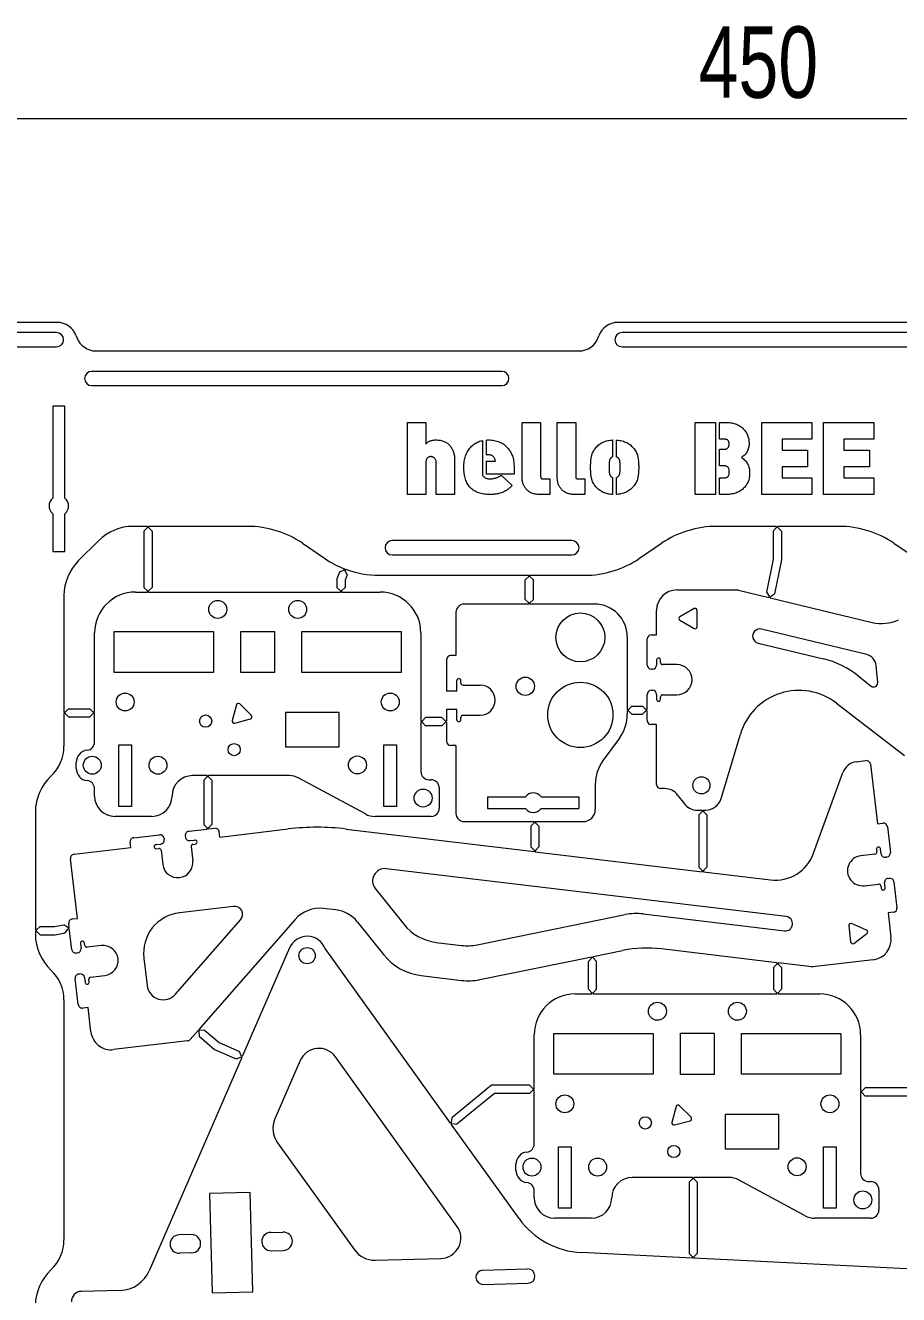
# Model space of a CAD drawing. Header units: millimetres. Extents: x 0 to 415, y 0 to 292.
# Drawn here: x 97.7 to 140.5, y 182 to 244.3 of the extents above; entities that cross this region are included whole.
import ezdxf

# ---------------------------------------------------------------- set-up
doc = ezdxf.new("R2010")
doc.units = ezdxf.units.MM
doc.styles.add('SLDTEXTSTYLE0', font='TXT', dxfattribs={"width": 0.75})
doc.dimstyles.new('SLDDIMSTYLE0', dxfattribs={"dimtxt": 3.5, "dimasz": 3.302, "dimexe": 0, "dimexo": 0.0625, "dimgap": 0.875, "dimtad": 1, "dimlfac": 5, "dimrnd": 1e-09, "dimzin": 12, "dimdsep": 46, "dimtxsty": 'SLDTEXTSTYLE0', "dimsah": 1, "dimcen": 0.09, "dimadec": 0, "dimazin": 3, "dimtfac": 1, "dimtofl": 0, "dimtmove": 0, "dimatfit": 3, "dimfxl": 1, "dimfrac": 2, "dimtolj": 1, "dimtzin": 12, "dimarcsym": 0})

# ---------------------------------------------------------------- blocks, each defined once
blk = doc.blocks.new('_D_1')
at = {"color": 7, "linetype": 'Continuous', "lineweight": 0}
for p, q in [((89.619, 225.719), (89.619, 240.713)), ((179.619, 225.719), (179.619, 240.713)), ((89.619, 239.713), (179.619, 239.713))]:
    blk.add_line(p, q, dxfattribs=at)
for points in [[(89.619, 239.713), (92.921, 239.205), (92.921, 240.221)], [(179.619, 239.713), (176.317, 240.221), (176.317, 239.205)]]:
    blk.add_solid(points, dxfattribs=at)
at = {"color": 7, "linetype": 'Continuous', "lineweight": 0, "insert": (130.74, 244.225), "char_height": 3.5, "attachment_point": 1, "style": 'SLDTEXTSTYLE0'}
blk.add_mtext('450', dxfattribs=at)

msp = doc.modelspace()

# ---------------------------------------------------------------- linework, layer by layer
at = {"color": 7, "linetype": 'Continuous', "lineweight": 15}
for p, q in [((99.2848, 229.7132), (94.6128, 229.7132)), ((142.4537, 229.7132), (126.7837, 229.7132)), ((99.2522, 229.2132), (96.5309, 229.2132)), ((100.2235, 229.0579), (100.2563, 228.9685)), ((125.8122, 228.9685), (125.845, 229.0579)), ((142.2557, 229.2132), (126.9816, 229.2132)), ((96.5309, 228.5132), (99.2522, 228.5132)), ((126.9816, 228.5132), (142.2557, 228.5132)), ((101.1951, 228.3132), (124.8735, 228.3132)), ((121.0863, 227.3132), (100.9822, 227.3132)), ((100.9822, 226.6132), (121.0863, 226.6132)), ((99.6587, 225.6032), (99.0787, 225.6032)), ((99.0787, 225.6032), (99.0787, 221.0957)), ((99.6587, 221.0957), (99.6587, 225.6032)), ((116.462, 224.811), (117.3689, 224.811)), ((116.462, 221.274), (116.462, 224.811)), ((117.3689, 224.811), (117.3689, 223.739)), ((122.0849, 224.811), (122.9918, 224.811)), ((122.0849, 222.0888), (122.0849, 224.811)), ((122.9918, 224.811), (122.9918, 222.1582)), ((123.8081, 224.811), (124.715, 224.811)), ((123.8081, 222.0888), (123.8081, 224.811)), ((124.715, 224.811), (124.715, 222.1582)), ((130.5646, 221.274), (130.5646, 224.811)), ((130.5646, 224.811), (131.5623, 224.811)), ((131.5623, 224.811), (131.5623, 221.274)), ((131.7623, 224.811), (132.0285, 224.811)), ((131.7623, 223.9947), (131.7623, 224.811)), ((133.8296, 224.811), (136.2924, 224.811)), ((133.8296, 221.274), (133.8296, 224.811)), ((136.2924, 224.811), (136.2924, 223.9947)), ((136.8678, 224.811), (139.3306, 224.811)), ((136.8678, 221.274), (136.8678, 224.811)), ((139.3306, 224.811), (139.3306, 223.9947)), ((120.135, 223.9195), (120.135, 222.2716)), ((120.335, 223.2091), (120.335, 223.946)), ((126.5175, 223.9474), (126.5175, 223.1204)), ((126.7175, 223.1136), (126.7175, 223.9457)), ((131.9824, 223.9947), (131.7623, 223.9947)), ((131.7623, 223.4959), (131.9824, 223.4959)), ((131.7623, 222.6797), (131.7623, 223.4959)), ((134.8272, 223.9947), (134.8272, 223.4506)), ((136.2924, 223.9947), (134.8272, 223.9947)), ((134.8272, 223.4506), (136.0763, 223.4506)), ((136.0763, 223.4506), (136.0763, 222.6343)), ((137.8654, 223.9947), (137.8654, 223.4506)), ((139.3306, 223.9947), (137.8654, 223.9947)), ((137.8654, 223.4506), (139.1145, 223.4506)), ((139.1145, 223.4506), (139.1145, 222.6343)), ((117.3689, 222.8497), (117.3689, 221.274)), ((117.8677, 221.274), (117.8677, 222.8497)), ((118.7746, 222.9773), (118.7746, 221.274)), ((120.335, 222.9064), (120.7706, 222.9064)), ((120.335, 222.2716), (120.335, 222.9064)), ((121.6853, 222.2716), (120.335, 222.2716)), ((121.0561, 222.2156), (121.5989, 221.7147)), ((121.6853, 222.6705), (121.6853, 222.2716)), ((132.0008, 222.6797), (131.7623, 222.6797)), ((134.8272, 222.6343), (134.8272, 222.0902)), ((136.0763, 222.6343), (134.8272, 222.6343)), ((137.8654, 222.6343), (137.8654, 222.0902)), ((139.1145, 222.6343), (137.8654, 222.6343)), ((123.0662, 222.0448), (123.4417, 222.0448)), ((123.4417, 222.0448), (123.4417, 221.274)), ((124.7894, 222.0448), (125.1649, 222.0448)), ((125.1649, 222.0448), (125.1649, 221.274)), ((126.5175, 222.1029), (126.5175, 221.2759)), ((126.7175, 221.2777), (126.7175, 222.1097)), ((131.7623, 222.0902), (132.0008, 222.0902)), ((131.7623, 221.274), (131.7623, 222.0902)), ((134.8272, 222.0902), (136.2924, 222.0902)), ((136.2924, 222.0902), (136.2924, 221.274)), ((137.8654, 222.0902), (139.3306, 222.0902)), ((139.3306, 222.0902), (139.3306, 221.274)), ((117.3689, 221.274), (116.462, 221.274)), ((118.7746, 221.274), (117.8677, 221.274)), ((123.4417, 221.274), (122.933, 221.274)), ((125.1649, 221.274), (124.6562, 221.274)), ((131.5623, 221.274), (130.5646, 221.274)), ((132.0894, 221.274), (131.7623, 221.274)), ((136.2924, 221.274), (133.8296, 221.274)), ((139.3306, 221.274), (136.8678, 221.274)), ((99.0787, 220.3307), (99.0787, 218.4732)), ((99.6587, 218.4732), (99.6587, 220.3307)), ((103.7092, 219.7132), (103.0128, 219.7132)), ((103.7092, 219.6532), (103.7092, 219.7132)), ((108.6138, 219.7132), (103.7692, 219.7132)), ((103.7692, 219.6532), (103.7692, 219.7132)), ((134.5637, 219.7132), (131.6236, 219.7132)), ((134.5637, 219.6532), (134.5637, 219.7132)), ((137.6138, 219.7132), (134.6237, 219.7132)), ((134.6237, 219.6532), (134.6237, 219.7132)), ((103.7092, 219.6532), (103.5392, 219.4832)), ((103.5392, 219.4832), (103.5392, 216.7205)), ((103.9392, 219.4832), (103.7692, 219.6532)), ((103.9392, 219.4832), (103.9392, 216.7205)), ((134.5637, 219.6532), (134.3937, 219.4832)), ((134.3937, 219.4832), (134.3937, 218.1119)), ((134.7937, 219.4832), (134.6237, 219.6532)), ((134.7937, 219.4832), (134.7937, 218.0719)), ((99.0787, 218.4732), (99.6587, 218.4732)), ((101.3157, 219.0103), (100.3216, 218.0162)), ((111.3144, 218.8815), (112.3965, 218.145)), ((124.5228, 219.0132), (115.7146, 219.0132)), ((127.8409, 218.145), (128.923, 218.8815)), ((140.3144, 218.8815), (141.3965, 218.145)), ((115.7146, 218.3132), (124.5228, 218.3132)), ((134.3937, 218.1119), (134.0648, 216.4854)), ((134.7937, 218.0719), (134.4568, 216.4061)), ((113.1244, 217.4709), (113.0014, 217.1479)), ((113.3418, 217.5684), (113.1244, 217.4709)), ((113.3674, 217.6357), (113.3418, 217.5684)), ((113.4235, 217.6145), (113.3984, 217.5484)), ((113.3984, 217.5484), (113.3998, 217.5479)), ((113.4982, 217.3285), (113.3998, 217.5479)), ((113.4982, 217.3285), (113.4014, 217.0743)), ((115.0971, 217.3132), (122.4089, 217.3132)), ((122.4089, 217.2532), (122.2389, 217.0832)), ((122.4089, 217.2532), (122.4089, 217.3132)), ((122.4689, 217.3132), (125.1403, 217.3132)), ((122.4689, 217.2532), (122.4689, 217.3132)), ((122.6389, 217.0832), (122.4689, 217.2532)), ((103.5392, 216.7205), (103.7092, 216.5505)), ((103.7692, 216.5505), (103.9392, 216.7205)), ((113.0014, 217.1479), (113.0014, 216.7205)), ((113.0014, 216.7205), (113.1714, 216.5505)), ((113.2314, 216.5505), (113.4014, 216.7205)), ((113.4014, 217.0743), (113.4014, 216.7205)), ((122.2389, 216.1295), (122.2389, 217.0832)), ((122.6389, 216.1295), (122.6389, 217.0832)), ((129.6736, 216.5926), (132.6498, 216.5926)), ((132.6967, 216.587), (134.186, 216.2274)), ((99.6187, 216.3191), (99.6187, 210.6022)), ((103.1192, 216.4905), (103.7092, 216.4905)), ((103.7092, 216.4905), (103.7092, 216.5505)), ((103.7692, 216.4905), (103.7692, 216.5505)), ((103.7692, 216.4905), (113.1714, 216.4905)), ((113.1714, 216.5505), (113.1714, 216.4905)), ((113.2314, 216.5505), (113.2314, 216.4905)), ((113.2314, 216.4905), (115.1192, 216.4905)), ((122.2389, 216.1295), (122.4089, 215.9595)), ((122.4089, 215.8995), (122.4089, 215.9595)), ((122.4689, 215.9595), (122.6389, 216.1295)), ((122.4689, 215.8995), (122.4689, 215.9595)), ((134.0648, 216.4854), (134.1976, 216.2852)), ((134.186, 216.2274), (134.1976, 216.2852)), ((134.2444, 216.2133), (134.2564, 216.2732)), ((134.2444, 216.2133), (139.2422, 215.0065)), ((134.2565, 216.2732), (134.2564, 216.2732)), ((134.2565, 216.2732), (134.4568, 216.4061)), ((118.8389, 215.4995), (118.8389, 213.3755)), ((122.4089, 215.8995), (119.2389, 215.8995)), ((125.6389, 215.8995), (122.4689, 215.8995)), ((128.6736, 214.3926), (128.6736, 215.5926)), ((130.5151, 215.6792), (129.8223, 215.2792)), ((130.6651, 214.7926), (130.6651, 215.5926)), ((129.8223, 215.106), (130.5151, 214.706)), ((101.1192, 210.6022), (101.1192, 214.4905)), ((102.0792, 214.5505), (106.9592, 214.5505)), ((102.0792, 212.5505), (102.0792, 214.5505)), ((106.9592, 214.5505), (106.9592, 212.5505)), ((108.2892, 214.5605), (109.9492, 214.5605)), ((108.2892, 212.5405), (108.2892, 214.5605)), ((109.9492, 214.5605), (109.9492, 212.5405)), ((111.2792, 214.5505), (116.1592, 214.5505)), ((111.2792, 212.5505), (111.2792, 214.5505)), ((116.1592, 214.5505), (116.1592, 212.5505)), ((117.1192, 214.4905), (117.1192, 210.165)), ((127.2389, 214.2995), (127.2389, 210.7268)), ((128.2136, 212.9126), (128.2136, 214.1926)), ((128.4136, 214.3926), (128.6736, 214.3926)), ((138.9835, 213.423), (133.8168, 214.6705)), ((133.6525, 213.9901), (136.8567, 213.2164)), ((118.3789, 213.1755), (118.3789, 211.6255)), ((118.8389, 213.3755), (118.5789, 213.3755)), ((128.6736, 213.1426), (128.6736, 212.9126)), ((128.8736, 213.0326), (128.8736, 213.1526)), ((129.6736, 212.9326), (128.9736, 212.9326)), ((139.5174, 212.0565), (139.4402, 212.8948)), ((106.9592, 212.5505), (102.0792, 212.5505)), ((109.9492, 212.5405), (108.2892, 212.5405)), ((116.1592, 212.5505), (111.2792, 212.5505)), ((128.4736, 212.7126), (128.4136, 212.7126)), ((138.5612, 212.3843), (139.1938, 211.8816)), ((118.8789, 211.6255), (118.3789, 211.6255)), ((118.8789, 211.6255), (118.8789, 212.15)), ((119.0789, 212.03), (119.0789, 212.15)), ((119.1789, 211.93), (120.0189, 211.93)), ((128.4136, 211.6726), (128.4736, 211.6726)), ((108.8095, 210.4417), (108.2439, 211.0073)), ((128.2136, 210.7268), (128.2136, 211.4726)), ((128.6736, 211.4726), (128.6736, 211.2426)), ((128.8736, 211.2326), (128.8736, 211.3526)), ((128.9736, 211.4526), (129.6736, 211.4526)), ((137.4911, 211.0472), (140.8397, 208.4694)), ((99.6787, 210.6022), (99.6187, 210.6022)), ((99.6787, 210.5422), (99.6187, 210.5422)), ((99.6187, 210.5422), (99.6187, 208.9319)), ((99.8487, 210.7722), (99.6787, 210.6022)), ((99.6787, 210.5422), (99.8487, 210.3722)), ((99.8487, 210.7722), (100.8892, 210.7722)), ((99.8487, 210.3722), (100.8892, 210.3722)), ((101.0592, 210.6022), (100.8892, 210.7722)), ((100.8892, 210.3722), (101.0592, 210.5422)), ((101.1192, 210.6022), (101.0592, 210.6022)), ((101.1192, 210.5422), (101.0592, 210.5422)), ((101.1192, 209.1355), (101.1192, 210.5422)), ((108.0765, 210.9625), (107.8695, 210.1898)), ((113.1192, 210.5845), (110.4792, 210.5845)), ((110.4792, 210.5845), (110.4792, 208.8985)), ((113.1192, 208.8985), (113.1192, 210.5845)), ((118.3789, 210.7255), (118.3789, 210.165)), ((118.8789, 210.7255), (118.3789, 210.7255)), ((118.8789, 210.23), (118.8789, 210.7255)), ((119.1789, 210.45), (120.0189, 210.45)), ((127.2989, 210.7268), (127.2389, 210.7268)), ((127.2989, 210.6668), (127.2389, 210.6668)), ((127.2389, 210.6668), (127.2389, 210.5072)), ((127.4689, 210.8968), (127.2989, 210.7268)), ((127.2989, 210.6668), (127.4689, 210.4968)), ((127.4689, 210.8968), (127.9836, 210.8968)), ((127.4689, 210.4968), (127.9836, 210.4968)), ((128.1536, 210.7268), (127.9836, 210.8968)), ((127.9836, 210.4968), (128.1536, 210.6668)), ((128.2136, 210.7268), (128.1536, 210.7268)), ((128.2136, 210.6668), (128.1536, 210.6668)), ((128.2136, 210.1926), (128.2136, 210.6668)), ((107.992, 210.0673), (108.7647, 210.2744)), ((117.1792, 210.165), (117.1192, 210.165)), ((117.1192, 210.105), (117.1192, 207.6905)), ((117.1792, 210.105), (117.1192, 210.105)), ((117.3492, 210.335), (117.1792, 210.165)), ((117.1792, 210.105), (117.3492, 209.935)), ((118.1489, 210.335), (117.3492, 210.335)), ((118.1489, 209.935), (117.3492, 209.935)), ((118.3189, 210.165), (118.1489, 210.335)), ((118.1489, 209.935), (118.3189, 210.105)), ((118.3789, 210.165), (118.3189, 210.165)), ((118.3789, 210.105), (118.3189, 210.105)), ((118.3789, 210.105), (118.3789, 209.1755)), ((119.0789, 210.23), (119.0789, 210.35)), ((128.6736, 209.9926), (128.4136, 209.9926)), ((128.6736, 207.0526), (128.6736, 209.9926)), ((126.8514, 209.3241), (126.0592, 208.2444)), ((131.84, 206.3671), (132.7871, 209.5305)), ((102.3092, 209.0005), (102.9292, 209.0005)), ((102.3092, 205.9805), (102.3092, 209.0005)), ((102.9292, 209.0005), (102.9292, 205.9805)), ((110.4792, 208.8985), (113.1192, 208.8985)), ((115.3092, 209.0005), (115.9292, 209.0005)), ((115.3092, 205.9805), (115.3092, 209.0005)), ((115.9292, 209.0005), (115.9292, 205.9805)), ((118.8389, 208.9755), (118.5789, 208.9755)), ((118.8389, 208.9755), (118.8389, 205.6355)), ((100.2192, 207.8405), (100.2192, 208.1405)), ((138.4707, 208.1687), (138.9436, 208.2246)), ((139.1657, 208.0495), (139.5109, 205.1298)), ((106.641, 207.4905), (105.9192, 207.4905)), ((106.641, 207.4305), (106.471, 207.2605)), ((106.471, 207.2605), (106.471, 205.1015)), ((106.641, 207.4305), (106.641, 207.4905)), ((110.6662, 207.4905), (106.701, 207.4905)), ((106.701, 207.4305), (106.701, 207.4905)), ((106.871, 207.2605), (106.701, 207.4305)), ((106.871, 207.2605), (106.871, 205.1015)), ((114.3966, 205.6108), (111.1417, 207.3702)), ((117.5192, 207.2905), (117.6192, 207.2905)), ((136.3764, 203.6848), (137.8125, 207.6468)), ((101.1192, 206.4905), (101.1192, 206.8455)), ((118.0192, 206.8905), (118.0192, 205.8905)), ((125.6716, 207.0612), (125.6716, 205.8355)), ((129.0736, 206.8526), (128.8736, 206.8526)), ((120.3889, 206.4555), (122.2464, 206.4555)), ((120.3889, 206.4555), (120.3889, 205.8755)), ((123.0114, 206.4555), (124.8689, 206.4555)), ((124.8689, 206.4555), (124.8689, 205.8755)), ((129.7078, 206.5402), (130.0394, 206.1089)), ((98.2187, 205.7132), (98.2187, 199.9215)), ((103.9192, 205.4905), (102.1192, 205.4905)), ((102.9292, 205.9805), (102.3092, 205.9805)), ((117.6192, 205.4905), (114.8721, 205.4905)), ((115.9292, 205.9805), (115.3092, 205.9805)), ((120.3889, 205.8755), (122.2464, 205.8755)), ((123.0114, 205.8755), (124.8689, 205.8755)), ((130.6736, 205.7966), (130.9163, 205.7966)), ((130.9163, 205.7366), (130.7464, 205.5666)), ((130.7464, 205.5666), (130.7464, 203.0073)), ((130.9163, 205.7966), (130.9163, 205.7366)), ((130.9764, 205.7966), (131.0736, 205.7966)), ((130.9764, 205.7966), (130.9764, 205.7366)), ((131.1464, 205.5666), (130.9764, 205.7366)), ((131.1464, 205.5666), (131.1464, 203.0073)), ((105.7405, 204.7615), (106.641, 204.868)), ((106.471, 205.1015), (106.641, 204.9315)), ((106.641, 204.868), (106.641, 204.9315)), ((106.701, 204.9315), (106.871, 205.1015)), ((106.701, 204.875), (106.701, 204.9315)), ((106.701, 204.875), (107.0117, 204.9118)), ((107.2643, 204.4785), (110.6171, 204.8749)), ((113.4536, 204.8728), (122.6701, 203.7687)), ((119.2389, 205.2355), (122.6701, 205.2355)), ((122.6701, 205.1715), (122.5041, 205.0055)), ((122.5041, 205.0055), (122.5041, 203.9946)), ((122.6701, 205.2355), (122.6701, 205.1715)), ((122.7301, 205.2355), (125.0716, 205.2355)), ((122.7301, 205.2355), (122.7301, 205.1755)), ((122.7301, 205.1755), (122.7341, 205.1755)), ((122.9041, 205.0055), (122.7341, 205.1755)), ((122.9041, 205.0055), (122.9041, 203.9946)), ((139.5109, 205.1298), (139.7691, 205.1603)), ((139.9912, 204.9852), (140.1415, 203.7141)), ((102.8947, 203.9617), (102.8642, 204.2199)), ((103.0393, 204.442), (104.3105, 204.5924)), ((104.1361, 204.1085), (104.3645, 204.1355)), ((104.5326, 204.4172), (104.5396, 204.3576)), ((105.5654, 204.5394), (105.5724, 204.4798)), ((105.7945, 204.3047), (106.0229, 204.3317)), ((105.9372, 204.1201), (106.0564, 204.1342)), ((107.2643, 204.4785), (107.2338, 204.7367)), ((100.1141, 203.6329), (102.8947, 203.9617)), ((104.1496, 203.9087), (104.2688, 203.9228)), ((104.3799, 203.8353), (104.4621, 203.1401)), ((105.8496, 204.0091), (105.9318, 203.3139)), ((122.5041, 203.9946), (122.6701, 203.8286)), ((122.6701, 203.8286), (122.6701, 203.7687)), ((122.7341, 203.8246), (122.7301, 203.8246)), ((122.7301, 203.8246), (122.7301, 203.7615)), ((122.7301, 203.7615), (130.9163, 202.7809)), ((122.7341, 203.8246), (122.9041, 203.9946)), ((139.3845, 203.6447), (138.6893, 203.5625)), ((139.4579, 203.8749), (139.472, 203.7557)), ((139.6847, 203.66), (139.6577, 203.8884)), ((100.2842, 200.4912), (99.939, 203.4108)), ((135.0359, 200.5752), (115.423, 202.9247)), ((130.7464, 203.0073), (130.9163, 202.8373)), ((130.9764, 202.8373), (131.1464, 203.0073)), ((139.9664, 203.492), (139.9068, 203.4849)), ((130.9163, 202.8373), (130.9163, 202.7809)), ((130.9764, 202.8373), (130.9764, 202.7737)), ((130.9764, 202.7737), (134.2582, 202.3806)), ((140.029, 202.4521), (140.0885, 202.4591)), ((140.3106, 202.284), (140.461, 201.0129)), ((114.8821, 201.9554), (116.277, 200.2023)), ((138.8631, 202.0927), (139.5583, 202.1749)), ((139.6693, 202.0873), (139.6834, 201.9682)), ((139.8808, 202.0016), (139.8538, 202.23)), ((107.9329, 201.081), (105.2863, 200.7681)), ((100.026, 200.4606), (100.2842, 200.4912)), ((105.0903, 196.7725), (108.281, 200.4205)), ((110.956, 200.441), (106.2311, 195.0389)), ((112.956, 200.9038), (112.3507, 200.9763)), ((119.8725, 199.1964), (127.1317, 200.6739)), ((128.0232, 200.7103), (134.9526, 199.8802)), ((140.2858, 200.7908), (140.0276, 200.7602)), ((140.0276, 200.7602), (140.1686, 199.5685)), ((98.2787, 199.9215), (98.2187, 199.9215)), ((98.2187, 199.8615), (98.2187, 199.7132)), ((98.2787, 199.8615), (98.2187, 199.8615)), ((98.4487, 200.0915), (98.2787, 199.9215)), ((98.2787, 199.8615), (98.4487, 199.6915)), ((98.4487, 200.0915), (99.1546, 200.0915)), ((99.1546, 200.0915), (99.6161, 200.1732)), ((99.1897, 199.6915), (99.6858, 199.7793)), ((99.8101, 200.0375), (99.6161, 200.1732)), ((99.6858, 199.7793), (99.8235, 199.9763)), ((99.8733, 200.0488), (99.8101, 200.0375)), ((99.8804, 199.9891), (99.8231, 199.9789)), ((99.8231, 199.9789), (99.8235, 199.9763)), ((99.8733, 200.0488), (99.8509, 200.2385)), ((100.0012, 198.9674), (99.8804, 199.9891)), ((114.0178, 200.3113), (115.2791, 198.726)), ((138.0968, 200.1291), (138.1908, 199.3347)), ((138.9706, 199.9169), (138.2356, 200.2328)), ((98.4487, 199.6915), (99.1897, 199.6915)), ((100.431, 199.2498), (100.458, 199.0214)), ((100.6426, 199.1641), (100.6285, 199.2832)), ((101.4488, 199.1587), (100.7536, 199.0765)), ((117.8696, 199.3136), (119.1084, 199.1652)), ((138.3499, 199.2663), (138.991, 199.7449)), ((100.2829, 198.7993), (100.2233, 198.7923)), ((103.535, 198.547), (103.6937, 197.2052)), ((110.6699, 199.0408), (108.3619, 193.7205)), ((118.5741, 190.4484), (112.4268, 199.007)), ((120.006, 197.4887), (125.504, 198.6078)), ((125.504, 198.5539), (125.334, 198.3839)), ((125.504, 198.5539), (125.504, 198.6078)), ((125.564, 198.62), (127.0074, 198.9138)), ((125.564, 198.5539), (125.564, 198.62)), ((125.734, 198.3839), (125.564, 198.5539)), ((134.5761, 198.3139), (128.9177, 198.9917)), ((125.334, 197.0168), (125.334, 198.3839)), ((125.734, 197.0168), (125.734, 198.3839)), ((134.5761, 198.2499), (134.4064, 198.0802)), ((134.4064, 198.0802), (134.4064, 197.0168)), ((134.5761, 198.3139), (134.5761, 198.2499)), ((136.29, 198.1086), (134.6361, 198.3067)), ((134.6361, 198.3067), (134.6361, 198.2502)), ((134.6361, 198.2502), (134.6364, 198.2502)), ((134.8064, 198.0802), (134.6364, 198.2502)), ((134.8064, 198.0802), (134.8064, 197.0168)), ((139.2929, 198.458), (136.3373, 198.1085)), ((100.3206, 196.2662), (100.1703, 197.5374)), ((100.3455, 197.7595), (100.405, 197.7665)), ((100.6271, 197.5914), (100.6542, 197.363)), ((100.8539, 197.3765), (100.8399, 197.4957)), ((100.9274, 197.6067), (101.6226, 197.6889)), ((117.1372, 197.6892), (119.1145, 197.4524)), ((124.6768, 196.7868), (125.504, 196.7868)), ((125.334, 197.0168), (125.504, 196.8468)), ((125.504, 196.7868), (125.504, 196.8468)), ((125.564, 196.8468), (125.734, 197.0168)), ((125.564, 196.7868), (125.564, 196.8468)), ((125.564, 196.7868), (134.5761, 196.7868)), ((134.4064, 197.0168), (134.5761, 196.8472)), ((134.5761, 196.8472), (134.5761, 196.7868)), ((134.6364, 196.8468), (134.6361, 196.8468)), ((134.6361, 196.8468), (134.6361, 196.7868)), ((134.6361, 196.7868), (136.6768, 196.7868)), ((134.6364, 196.8468), (134.8064, 197.0168)), ((99.6187, 196.4945), (99.6187, 184.723)), ((100.8009, 196.1216), (100.5427, 196.0911)), ((100.9419, 194.9299), (100.8009, 196.1216)), ((106.1916, 194.9937), (105.8033, 194.5497)), ((106.1916, 194.9937), (106.2369, 194.9541)), ((106.2311, 195.0389), (106.2763, 194.9994)), ((106.2369, 194.9541), (106.2534, 194.7144)), ((106.5162, 195.016), (106.2763, 194.9995)), ((106.2763, 194.9994), (106.2763, 194.9995)), ((106.5162, 195.016), (107.2221, 194.4009)), ((123.6368, 194.8468), (128.5168, 194.8468)), ((123.6368, 192.8468), (123.6368, 194.8468)), ((128.5168, 194.8468), (128.5168, 192.8468)), ((129.8468, 194.8568), (131.5068, 194.8568)), ((129.8468, 192.8368), (129.8468, 194.8568)), ((131.5068, 194.8568), (131.5068, 192.8368)), ((132.8368, 194.8468), (137.7168, 194.8468)), ((132.8368, 192.8468), (132.8368, 194.8468)), ((137.7168, 194.8468), (137.7168, 192.8468)), ((105.6763, 194.4828), (102.0524, 194.0543)), ((106.2534, 194.7144), (107.006, 194.0587)), ((107.2221, 194.4009), (108.2186, 193.9681)), ((122.6768, 192.1393), (122.6768, 194.7868)), ((138.6768, 194.7868), (138.6768, 192.0104)), ((108.338, 193.6655), (103.8043, 183.2149)), ((107.006, 194.0587), (108.0593, 193.6012)), ((108.0593, 193.6012), (108.2829, 193.6894)), ((108.3068, 193.7444), (108.2186, 193.9681)), ((108.2829, 193.6894), (108.338, 193.6655)), ((108.3068, 193.7444), (108.3068, 193.7444)), ((108.3068, 193.7444), (108.3619, 193.7205)), ((118.8896, 185.4041), (112.9307, 193.7004)), ((111.2011, 193.515), (109.9662, 190.6684)), ((120.5863, 192.3093), (118.631, 190.7127)), ((122.4468, 192.3093), (120.5863, 192.3093)), ((122.6168, 192.1393), (122.4468, 192.3093)), ((128.5168, 192.8468), (123.6368, 192.8468)), ((131.5068, 192.8368), (129.8468, 192.8368)), ((137.7168, 192.8468), (132.8368, 192.8468)), ((120.7288, 191.9093), (118.8839, 190.4029)), ((122.4468, 191.9093), (120.7288, 191.9093)), ((122.4468, 191.9093), (122.6168, 192.0793)), ((122.6768, 192.1393), (122.6168, 192.1393)), ((122.6768, 192.0793), (122.6168, 192.0793)), ((122.6768, 189.4318), (122.6768, 192.0793)), ((138.7368, 192.0104), (138.6768, 192.0104)), ((138.6768, 191.9504), (138.6768, 187.9868)), ((138.737, 191.9504), (138.6768, 191.9504)), ((138.9068, 192.1807), (138.7368, 192.0107)), ((138.7368, 192.0104), (138.7368, 192.0107)), ((138.737, 191.9504), (138.9068, 191.7807)), ((141.0749, 192.1807), (138.9068, 192.1807)), ((141.0749, 191.7807), (138.9068, 191.7807)), ((129.6342, 191.2589), (129.4271, 190.4861)), ((130.3671, 190.738), (129.8015, 191.3037)), ((118.607, 190.4753), (118.5741, 190.4484)), ((118.631, 190.7127), (118.607, 190.4753)), ((129.5496, 190.3636), (130.3223, 190.5707)), ((134.6768, 190.8808), (132.0368, 190.8808)), ((132.0368, 190.8808), (132.0368, 189.1948)), ((134.6768, 189.1948), (134.6768, 190.8808)), ((118.6439, 190.428), (118.6092, 190.3995)), ((121.9364, 185.7672), (118.6092, 190.3995)), ((118.6447, 190.4271), (118.6439, 190.428)), ((118.6447, 190.4271), (118.8839, 190.4029)), ((110.0924, 189.4908), (113.8686, 184.2333)), ((123.8668, 189.2968), (124.4868, 189.2968)), ((123.8668, 186.2768), (123.8668, 189.2968)), ((124.4868, 189.2968), (124.4868, 186.2768)), ((132.0368, 189.1948), (134.6768, 189.1948)), ((136.8668, 189.2968), (137.4868, 189.2968)), ((136.8668, 186.2768), (136.8668, 189.2968)), ((137.4868, 189.2968), (137.4868, 186.2768)), ((121.7768, 188.1368), (121.7768, 188.4368)), ((130.4376, 187.7868), (127.4768, 187.7868)), ((130.4376, 187.7268), (130.2676, 187.5568)), ((130.2676, 187.5568), (130.2676, 184.0629)), ((130.4376, 187.7868), (130.4376, 187.7268)), ((132.2238, 187.7868), (130.4976, 187.7868)), ((130.4976, 187.7868), (130.4976, 187.7268)), ((130.6676, 187.5568), (130.4976, 187.7268)), ((130.6676, 187.5568), (130.6676, 184.0629)), ((135.9542, 185.9071), (132.6993, 187.6665)), ((139.0768, 187.5868), (139.1768, 187.5868)), ((108.7539, 187.0572), (106.7546, 187.0031)), ((106.7546, 187.0031), (106.8865, 182.1249)), ((108.8857, 182.1789), (108.7539, 187.0572)), ((122.6768, 186.7868), (122.6768, 187.1418)), ((139.5768, 187.1868), (139.5768, 186.1868)), ((124.4868, 186.2768), (123.8668, 186.2768)), ((137.4868, 186.2768), (136.8668, 186.2768)), ((125.4768, 185.7868), (123.6768, 185.7868)), ((139.1768, 185.7868), (136.4298, 185.7868)), ((105.8587, 184.9882), (105.259, 184.972)), ((109.7573, 185.0936), (110.3571, 185.1098)), ((105.8831, 184.0885), (105.2833, 184.0723)), ((109.7816, 184.1939), (110.3814, 184.2101)), ((114.8757, 183.7338), (118.1044, 183.8211)), ((130.4376, 183.8344), (124.9864, 184.1056)), ((130.2676, 184.0629), (130.4376, 183.8929)), ((130.4376, 183.8929), (130.4376, 183.8344)), ((130.4976, 183.8929), (130.6676, 184.0629)), ((130.4976, 183.8929), (130.4976, 183.8314)), ((152.6925, 182.7269), (130.4976, 183.8314)), ((120.1546, 183.2398), (122.3538, 183.2992)), ((120.1735, 182.54), (122.3727, 182.5994)), ((102.3797, 182.2522), (100.4721, 182.2007)), ((106.8865, 182.1249), (108.8857, 182.1789))]:
    msp.add_line(p, q, dxfattribs=at)
for centre, radius in [((107.1592, 215.6405), 0.44), ((111.0792, 215.6405), 0.44), ((124.9389, 214.2693), 1.2), ((122.2389, 211.8695), 0.45), ((124.9389, 210.4693), 1.6), ((102.6192, 211.1005), 0.44), ((115.6192, 211.1005), 0.44), ((106.5661, 210.1639), 0.3), ((107.9661, 208.7639), 0.3), ((101.0092, 208.0005), 0.44), ((104.2292, 208.0005), 0.44), ((114.0092, 208.0142), 0.44), ((130.8736, 207.0141), 0.42), ((117.2292, 206.3905), 0.44), ((111.5414, 198.6627), 0.4), ((128.7168, 195.9368), 0.44), ((132.6368, 195.9368), 0.44), ((124.1768, 191.3968), 0.44), ((137.1768, 191.3968), 0.44), ((128.1237, 190.4602), 0.3), ((129.5237, 189.0602), 0.3), ((122.5668, 188.2968), 0.44), ((125.7868, 188.2968), 0.44), ((135.5668, 188.3105), 0.44), ((138.7868, 186.6868), 0.44)]:
    msp.add_circle(centre, radius, dxfattribs=at)
for centre, radius, start, end in [((99.2848, 228.7132), 1, 20.164364, 90), ((126.7837, 228.7132), 1, 90, 159.835636), ((99.2522, 228.8632), 0.35, 270, 90), ((126.9816, 228.8632), 0.35, 90, 270), ((101.1951, 229.3132), 1, 200.164364, 270), ((124.8735, 229.3132), 1, 270, 339.835636), ((100.9822, 226.9632), 0.35, 90, 270), ((121.0863, 226.9632), 0.35, 270, 90), ((99.3687, 220.7132), 0.48, 127.1689, 232.8311), ((99.3687, 220.7132), 0.48, 307.1689, 52.8311), ((103.0128, 217.3132), 2.4, 90, 135), ((108.6138, 214.9132), 4.8, 55.76244, 90), ((131.6236, 214.9132), 4.8, 90, 124.23756), ((137.6138, 214.9132), 4.8, 55.76244, 90), ((115.7146, 218.6632), 0.35, 90, 270), ((124.5228, 218.6632), 0.35, 270, 90), ((102.0187, 216.3191), 2.4, 135, 180), ((115.0971, 222.1132), 4.8, 235.76244, 248.8777), ((125.1403, 222.1132), 4.8, 270, 304.23756), ((115.0971, 222.1132), 4.8, 249.593902, 270), ((129.6736, 215.5926), 1, 90, 180), ((132.6498, 216.3926), 0.2, 76.424978, 90), ((103.1192, 214.4905), 2, 90, 180), ((115.1192, 214.4905), 2, 0, 90), ((119.2389, 215.4995), 0.4, 90, 180), ((125.6389, 214.2995), 1.6, 0, 90), ((130.5651, 215.5926), 0.1, 0, 120), ((129.8723, 215.1926), 0.1, 120, 240), ((130.5651, 214.7926), 0.1, 240, 0), ((139.7116, 216.9506), 2, 256.424978, 294.569996), ((128.4136, 214.1926), 0.2, 90, 180), ((133.7347, 214.3303), 0.35, 76.424978, 256.424978), ((118.5789, 213.1755), 0.2, 90, 180), ((128.4136, 212.9126), 0.2, 180, 270), ((128.4736, 212.9126), 0.2, 270, 0), ((128.8236, 213.1426), 0.15, 159.483481, 180), ((128.7736, 213.1526), 0.1, 0, 154.804), ((128.9736, 213.0326), 0.1, 180, 270), ((129.6736, 212.1926), 0.74, 270, 90), ((135.824, 208.9393), 4.4, 51.530648, 76.424978), ((138.8427, 212.8397), 0.6, 5.26302, 76.424978), ((118.9789, 212.15), 0.1, 0, 180), ((119.1789, 212.03), 0.1, 179.986625, 270.000002), ((120.0189, 211.19), 0.74, 270, 90), ((128.4136, 211.4726), 0.2, 90, 180), ((128.4736, 211.4726), 0.2, 0, 90), ((135.6611, 208.67), 3, 52.409664, 163.331737), ((139.3182, 212.0382), 0.2, 231.530648, 5.26302), ((108.1731, 210.9366), 0.1, 45, 165), ((128.8236, 211.2426), 0.15, 180, 200.516519), ((128.7736, 211.2326), 0.1, 205.196, 0), ((128.9736, 211.3526), 0.1, 90, 180), ((108.7388, 210.3709), 0.1, 285, 45), ((119.1789, 210.35), 0.1, 90.000048, 179.986575), ((125.2389, 210.5072), 2, 323.730537, 0), ((107.9661, 210.1639), 0.1, 165, 285), ((118.9789, 210.23), 0.1, 180, 0), ((128.4136, 210.1926), 0.2, 180, 270), ((100.7192, 209.1355), 0.4, 275.73917, 0), ((118.5789, 209.1755), 0.2, 180, 270), ((97.6187, 208.9319), 2, 312.985886, 0), ((100.8192, 208.1405), 0.6, 95.73917, 180), ((127.6716, 207.0612), 2, 143.730537, 180), ((138.5646, 207.3742), 0.8, 96.744007, 160.075744), ((138.9671, 208.026), 0.2, 6.744007, 96.744007), ((100.6187, 205.7132), 2.4, 132.985886, 180), ((100.8192, 207.8405), 0.6, 180, 264.26083), ((100.7192, 206.8455), 0.4, 0, 84.26083), ((105.9192, 206.4905), 1, 90, 180), ((110.6662, 206.4905), 1, 61.606981, 90), ((117.5192, 207.6905), 0.4, 180, 270), ((117.6192, 206.8905), 0.4, 0, 90), ((122.6289, 206.1655), 0.48, 37.1689, 142.8311), ((128.8736, 207.0526), 0.2, 180, 270), ((129.0736, 206.0526), 0.8, 37.556066, 90), ((102.1192, 206.4905), 1, 180, 270), ((103.9192, 206.4905), 1, 270, 0), ((130.6736, 206.5966), 0.8, 217.556066, 270), ((131.0736, 206.5966), 0.8, 270, 343.331737), ((114.8721, 206.4905), 1, 241.606981, 270), ((117.6192, 205.8905), 0.4, 270, 0), ((119.2389, 205.6355), 0.4, 180, 270), ((122.6289, 206.1655), 0.48, 217.1689, 322.8311), ((125.0716, 205.8355), 0.6, 270, 0), ((105.764, 204.5629), 0.2, 96.744007, 186.744007), ((107.0351, 204.7132), 0.2, 6.744007, 96.744007), ((112.0263, 192.958), 12, 83.168986, 96.744007), ((139.7926, 204.9617), 0.2, 6.744007, 96.744007), ((103.0628, 204.2434), 0.2, 96.744007, 186.744007), ((104.334, 204.3937), 0.2, 6.744007, 96.744007), ((104.341, 204.3342), 0.2, 276.744007, 6.744007), ((105.771, 204.5033), 0.2, 186.744007, 276.744007), ((106.0406, 204.1827), 0.15, 76.227489, 96.744007), ((106.0446, 204.2335), 0.1, 276.744007, 71.548008), ((100.1376, 203.4343), 0.2, 96.744007, 186.744007), ((104.1379, 204.0081), 0.1, 121.940007, 276.744007), ((104.1537, 203.9596), 0.15, 96.744007, 117.260526), ((104.2806, 203.8235), 0.1, 6.744007, 96.744007), ((105.9489, 204.0208), 0.1, 96.744007, 186.744007), ((134.4961, 204.3664), 2, 263.168986, 340.075744), ((138.7762, 202.8276), 0.74, 96.744007, 276.744007), ((139.3727, 203.744), 0.1, 276.744007, 6.744007), ((139.5572, 203.8866), 0.1, 31.940007, 186.744007), ((139.5088, 203.8708), 0.15, 6.744007, 27.260526), ((139.8833, 203.6835), 0.2, 186.744007, 276.744007), ((139.9429, 203.6906), 0.2, 276.744007, 6.744007), ((105.1969, 203.227), 0.74, 186.744007, 6.744007), ((115.3516, 202.329), 0.6, 83.168986, 218.507776), ((140.0524, 202.2535), 0.2, 96.744007, 186.744007), ((140.112, 202.2605), 0.2, 6.744007, 96.744007), ((139.57, 202.0756), 0.1, 6.744007, 96.744007), ((139.7827, 201.9799), 0.1, 186.744007, 341.548008), ((139.7319, 201.984), 0.15, 346.227489, 6.744007), ((107.9799, 200.6838), 0.4, 318.825892, 96.744007), ((100.0495, 200.262), 0.2, 96.744007, 186.744007), ((105.5212, 198.7819), 2, 96.744007, 186.744007), ((112.1604, 199.3877), 1.6, 83.168986, 138.825892), ((112.7657, 199.3151), 1.6, 38.507776, 83.168986), ((127.6902, 197.9302), 2.8, 83.168986, 101.50452), ((134.9943, 200.2277), 0.35, 263.168986, 83.168986), ((140.2623, 200.9894), 0.2, 276.744007, 6.744007), ((118.155, 201.6966), 2.4, 218.507776, 263.168986), ((138.1961, 200.1409), 0.1, 66.744007, 186.744007), ((138.9311, 199.825), 0.1, 306.744007, 66.744007), ((100.6187, 199.7132), 2.4, 180, 227.014114), ((100.58, 199.2674), 0.15, 166.227489, 186.744007), ((100.5292, 199.2715), 0.1, 6.744007, 161.548008), ((100.7419, 199.1758), 0.1, 186.744007, 276.744007), ((101.5357, 198.4238), 0.74, 276.744007, 96.744007), ((111.5414, 198.6627), 0.95, 21.250703, 156.548004), ((119.3939, 201.5482), 2.4, 263.168986, 281.50452), ((138.2901, 199.3464), 0.1, 186.744007, 306.744007), ((139.1755, 199.4511), 1, 276.744007, 6.744007), ((100.1998, 198.9909), 0.2, 186.744007, 276.744007), ((100.2594, 198.9979), 0.2, 276.744007, 6.744007), ((117.4702, 200.4693), 2.8, 218.507776, 263.168986), ((128.204, 193.0343), 6, 83.168986, 101.50452), ((97.6187, 196.4945), 2, 0, 47.014114), ((136.3138, 198.3071), 0.2, 263.168986, 276.744007), ((100.3689, 197.5608), 0.2, 96.744007, 186.744007), ((100.4285, 197.5679), 0.2, 6.744007, 96.744007), ((100.8031, 197.3806), 0.15, 186.744007, 207.260526), ((100.7546, 197.3648), 0.1, 211.940007, 6.744007), ((100.9392, 197.5074), 0.1, 96.744007, 186.744007), ((119.4476, 200.2325), 2.8, 263.168986, 281.50452), ((104.4882, 197.2992), 0.8, 186.744007, 318.825892), ((124.6768, 194.7868), 2, 90, 180), ((136.6768, 194.7868), 2, 0, 90), ((100.5193, 196.2897), 0.2, 186.744007, 276.744007), ((101.9349, 195.0474), 1, 186.744007, 276.744007), ((105.6528, 194.6814), 0.2, 276.744007, 318.825892), ((112.1185, 193.117), 1, 35.688004, 156.548004), ((129.7308, 191.233), 0.1, 45, 165), ((111.0671, 190.1908), 1.2, 156.548004, 215.688004), ((129.5237, 190.4602), 0.1, 165, 285), ((130.2964, 190.6673), 0.1, 285, 45), ((122.2768, 189.4318), 0.4, 275.73917, 0), ((122.3768, 188.4368), 0.6, 95.73917, 180), ((122.3768, 188.1368), 0.6, 180, 264.26083), ((139.0768, 187.9868), 0.4, 180, 270), ((122.2768, 187.1418), 0.4, 0, 84.26083), ((127.4768, 186.7868), 1, 90, 180), ((132.2238, 186.7868), 1, 61.606981, 90), ((139.1768, 187.1868), 0.4, 0, 90), ((123.6768, 186.7868), 1, 180, 270), ((125.4768, 186.7868), 1, 270, 0), ((139.1768, 186.1868), 0.4, 270, 0), ((125.1852, 188.1007), 4, 215.688004, 267.151042), ((136.4298, 186.7868), 1, 241.606981, 270), ((105.2711, 184.5222), 0.45, 91.548004, 271.548004), ((105.8709, 184.5384), 0.45, 271.548004, 91.548004), ((109.7695, 184.6437), 0.45, 91.548004, 271.548004), ((110.3693, 184.6599), 0.45, 271.548004, 91.548004), ((118.0774, 184.8207), 1, 271.548004, 35.688004), ((97.6187, 184.723), 2, 312.985886, 0), ((114.8433, 184.9334), 1.2, 215.688004, 271.548004), ((100.6187, 181.5043), 2.4, 132.985886, 180), ((102.3365, 183.8516), 1.6, 271.548004, 336.548004), ((120.1641, 182.8899), 0.35, 91.548004, 271.548004), ((122.3632, 182.9493), 0.35, 271.548004, 91.548004), ((100.4856, 181.7008), 0.5, 91.548004, 181.548004)]:
    msp.add_arc(centre, radius, start, end, dxfattribs=at)
for points, knots in [([(132.0285, 224.811), (132.0748, 224.8103), (132.1649, 224.8091), (132.2958, 224.7942), (132.4187, 224.7721), (132.5332, 224.7405), (132.6388, 224.6989), (132.7369, 224.6495), (132.8263, 224.5899), (132.9065, 224.5213), (132.9782, 224.4465), (133.04, 224.3651), (133.093, 224.2788), (133.1363, 224.1872), (133.1699, 224.09), (133.1928, 223.9876), (133.2075, 223.8799), (133.2094, 223.8063), (133.2103, 223.7687)], [0, 0, 0, 0, 0.0779925, 0.1516067, 0.2215819, 0.2880714, 0.3512949, 0.4124853, 0.4727155, 0.5316889, 0.5899227, 0.6469598, 0.7033723, 0.7601272, 0.8173581, 0.8761166, 0.936699, 1, 1, 1, 1]), ([(117.3689, 223.739), (117.3806, 223.7559), (117.4039, 223.7898), (117.4491, 223.8323), (117.4998, 223.8688), (117.5571, 223.899), (117.6215, 223.9212), (117.6921, 223.9374), (117.7689, 223.9474), (117.8223, 223.9487), (117.85, 223.9494)], [0, 0, 0, 0, 0.1126016, 0.2240123, 0.336895, 0.4535693, 0.5769128, 0.7081551, 0.8487812, 1, 1, 1, 1]), ([(117.85, 223.9494), (117.8874, 223.9486), (117.9602, 223.9472), (118.0659, 223.9338), (118.1644, 223.9108), (118.2566, 223.8804), (118.3405, 223.8382), (118.4188, 223.7898), (118.4888, 223.7302), (118.5295, 223.6846), (118.55, 223.6617)], [0, 0, 0, 0, 0.1430417, 0.2789298, 0.4070876, 0.5303925, 0.6493427, 0.7660493, 0.8822323, 1, 1, 1, 1]), ([(118.55, 223.6617), (118.568, 223.6387), (118.6039, 223.5924), (118.6497, 223.5173), (118.6882, 223.4377), (118.7204, 223.3542), (118.744, 223.2657), (118.7619, 223.1734), (118.7727, 223.0767), (118.774, 223.0108), (118.7746, 222.9773)], [0, 0, 0, 0, 0.11912791, 0.23897108, 0.35794293, 0.47966273, 0.60358723, 0.73117925, 0.8630532, 1, 1, 1, 1]), ([(119.2281, 222.6117), (119.2289, 222.6625), (119.2303, 222.7616), (119.2474, 222.9058), (119.273, 223.0423), (119.3106, 223.1703), (119.3584, 223.2907), (119.4165, 223.4029), (119.4851, 223.5075), (119.5396, 223.5697), (119.5668, 223.6008)], [0, 0, 0, 0, 0.1423304, 0.277505, 0.4062297, 0.5310172, 0.6506883, 0.7684697, 0.8844476, 1, 1, 1, 1]), ([(119.5668, 223.6008), (119.5945, 223.6286), (119.6496, 223.6837), (119.742, 223.7547), (119.8407, 223.8154), (119.9464, 223.8643), (120.0452, 223.8985), (120.1091, 223.914), (120.135, 223.9195)], [0, 0, 0, 0, 0.12260665, 0.24300988, 0.36319825, 0.48365571, 0.60612914, 0.6889169, 0.6889169, 0.6889169, 0.6889169]), ([(120.4319, 223.9494), (120.4801, 223.9484), (120.5743, 223.9465), (120.7118, 223.9285), (120.841, 223.8987), (120.9627, 223.8581), (121.0751, 223.8031), (121.181, 223.739), (121.2781, 223.6614), (121.335, 223.6012), (121.3636, 223.571)], [0, 0, 0, 0, 0.1393941, 0.2722714, 0.3998032, 0.5224453, 0.6421558, 0.7607807, 0.8797823, 1, 1, 1, 1]), ([(121.3636, 223.571), (121.3892, 223.5403), (121.4403, 223.4791), (121.5063, 223.3795), (121.5615, 223.2741), (121.6073, 223.164), (121.6419, 223.048), (121.6675, 222.927), (121.6825, 222.8003), (121.6844, 222.7142), (121.6853, 222.6705)], [0, 0, 0, 0, 0.1226119, 0.2443414, 0.3655073, 0.4869607, 0.6095405, 0.7361037, 0.865916, 1, 1, 1, 1]), ([(125.4405, 222.6117), (125.4405, 222.6429), (125.4404, 222.7034), (125.4449, 222.7914), (125.4481, 222.8744), (125.4559, 222.9523), (125.4635, 223.0255), (125.4756, 223.0931), (125.4869, 223.156), (125.507, 223.2325), (125.5387, 223.323), (125.5906, 223.4257), (125.6556, 223.5225), (125.7085, 223.5806), (125.7353, 223.61)], [0, 0, 0, 0, 0.0873239, 0.1694197, 0.2469198, 0.3199877, 0.3885857, 0.4529681, 0.5122586, 0.5676137, 0.6743225, 0.7802347, 0.8888539, 1, 1, 1, 1]), ([(125.7353, 223.61), (125.7626, 223.6371), (125.8169, 223.691), (125.9081, 223.7603), (126.006, 223.8191), (126.111, 223.8664), (126.2226, 223.9045), (126.3416, 223.9299), (126.4407, 223.9435), (126.5, 223.9467), (126.5175, 223.9474)], [0, 0, 0, 0, 0.12091459, 0.24072777, 0.3593944, 0.47946087, 0.60261603, 0.72974381, 0.86166298, 0.916744, 0.916744, 0.916744, 0.916744]), ([(126.7175, 223.9457), (126.7238, 223.9453), (126.774, 223.942), (126.866, 223.9299), (126.9904, 223.9047), (127.1065, 223.8666), (127.215, 223.8192), (127.3157, 223.7609), (127.4079, 223.691), (127.4628, 223.6371), (127.4903, 223.61)], [0.12264115, 0.12264115, 0.12264115, 0.12264115, 0.14197347, 0.2762405, 0.40506582, 0.52851212, 0.64814938, 0.76562523, 0.88230358, 1, 1, 1, 1]), ([(127.4903, 223.61), (127.5195, 223.5783), (127.5762, 223.5166), (127.6458, 223.4151), (127.7007, 223.3109), (127.7332, 223.2199), (127.7517, 223.1438), (127.7646, 223.0822), (127.7751, 223.0157), (127.7834, 222.9443), (127.7906, 222.8683), (127.7954, 222.787), (127.7983, 222.701), (127.7984, 222.6419), (127.7985, 222.6117)], [0, 0, 0, 0, 0.1198515, 0.2333924, 0.3417097, 0.4472425, 0.501509, 0.5599743, 0.6226163, 0.6888962, 0.7602726, 0.8354348, 0.9157635, 1, 1, 1, 1]), ([(132.2325, 223.7453), (132.2317, 223.765), (132.2301, 223.8018), (132.2191, 223.8537), (132.1992, 223.8975), (132.1713, 223.9339), (132.1351, 223.9622), (132.0905, 223.9808), (132.0391, 223.9936), (132.0021, 223.9943), (131.9824, 223.9947)], [0, 0, 0, 0, 0.1456359, 0.2730079, 0.3904722, 0.4989915, 0.6099666, 0.7267117, 0.8544798, 1, 1, 1, 1]), ([(131.9824, 223.4959), (132.0021, 223.4968), (132.0389, 223.4983), (132.0909, 223.5093), (132.1346, 223.5295), (132.1718, 223.5566), (132.1988, 223.5937), (132.2194, 223.6372), (132.23, 223.6891), (132.2316, 223.7259), (132.2325, 223.7453)], [0, 0, 0, 0, 0.1457623, 0.2732446, 0.3908109, 0.5008136, 0.6108164, 0.726793, 0.8559847, 1, 1, 1, 1]), ([(133.2103, 223.7687), (133.2093, 223.7332), (133.2075, 223.6638), (133.189, 223.563), (133.1601, 223.4678), (133.1188, 223.3785), (133.0648, 223.2957), (132.9999, 223.2188), (132.9234, 223.1477), (132.8653, 223.1072), (132.8355, 223.0864)], [0, 0, 0, 0, 0.1306961, 0.2552895, 0.3763826, 0.4962788, 0.6164651, 0.7393424, 0.8661759, 1, 1, 1, 1]), ([(117.4518, 223.08), (117.4389, 223.0684), (117.4116, 223.0439), (117.3864, 222.9898), (117.3709, 222.9241), (117.3696, 222.8758), (117.3689, 222.8497)], [0, 0, 0, 0, 0.2036613, 0.4300142, 0.6917975, 1, 1, 1, 1]), ([(117.5956, 223.1332), (117.584, 223.1324), (117.5601, 223.1309), (117.5241, 223.12), (117.487, 223.1041), (117.4638, 223.0882), (117.4518, 223.08)], [0, 0, 0, 0, 0.2242668, 0.4606843, 0.7195786, 1, 1, 1, 1]), ([(117.765, 223.08), (117.7525, 223.0883), (117.7277, 223.1048), (117.6856, 223.1207), (117.6415, 223.1311), (117.6111, 223.1324), (117.5956, 223.1332)], [0, 0, 0, 0, 0.2487308, 0.493959, 0.7437743, 1, 1, 1, 1]), ([(117.8677, 222.8497), (117.8666, 222.874), (117.8645, 222.9202), (117.8453, 222.9849), (117.8121, 223.0397), (117.7807, 223.0666), (117.765, 223.08)], [0, 0, 0, 0, 0.2770959, 0.5287789, 0.7645682, 1, 1, 1, 1]), ([(120.4305, 223.2238), (120.4158, 223.2234), (120.3873, 223.2224), (120.3556, 223.2155), (120.3387, 223.2103), (120.335, 223.2091)], [0, 0, 0, 0, 0.13098925, 0.2537993, 0.28838407, 0.28838407, 0.28838407, 0.28838407]), ([(120.7706, 222.9064), (120.7695, 222.9261), (120.7673, 222.9656), (120.7497, 223.0232), (120.7195, 223.0769), (120.6802, 223.127), (120.6312, 223.1709), (120.5714, 223.2015), (120.5037, 223.2206), (120.4557, 223.2227), (120.4305, 223.2238)], [0, 0, 0, 0, 0.1140387, 0.2282658, 0.3451635, 0.4688331, 0.5958159, 0.7224447, 0.8545105, 1, 1, 1, 1]), ([(126.3758, 222.9666), (126.3735, 222.9586), (126.3686, 222.9409), (126.3632, 222.9108), (126.3584, 222.8751), (126.3539, 222.8335), (126.3515, 222.7862), (126.3493, 222.7331), (126.348, 222.6743), (126.3476, 222.6332), (126.3474, 222.6117)], [0, 0, 0, 0, 0.06979446, 0.15463906, 0.25679393, 0.37250517, 0.50569882, 0.6546502, 0.81940583, 1, 1, 1, 1]), ([(126.5175, 223.1204), (126.5087, 223.1175), (126.4896, 223.1096), (126.4622, 223.0919), (126.4357, 223.0682), (126.412, 223.0393), (126.3914, 223.0053), (126.3811, 222.9798), (126.3758, 222.9666)], [0.27178641, 0.27178641, 0.27178641, 0.27178641, 0.36484127, 0.48073606, 0.59908792, 0.7228762, 0.85674965, 1, 1, 1, 1]), ([(126.859, 222.9666), (126.8535, 222.9798), (126.8427, 223.0054), (126.8207, 223.0401), (126.7932, 223.0685), (126.7623, 223.0924), (126.7362, 223.1063), (126.7207, 223.1124), (126.7175, 223.1136)], [0, 0, 0, 0, 0.12844466, 0.24992646, 0.36722483, 0.48246278, 0.60039524, 0.63185512, 0.63185512, 0.63185512, 0.63185512]), ([(126.8916, 222.6117), (126.8912, 222.6516), (126.8905, 222.7244), (126.8853, 222.8235), (126.8761, 222.9025), (126.8641, 222.9474), (126.859, 222.9666)], [0, 0, 0, 0, 0.3349255, 0.6108091, 0.8327543, 1, 1, 1, 1]), ([(132.8355, 223.0864), (132.8677, 223.0645), (132.9307, 223.0217), (133.0133, 222.9457), (133.0839, 222.863), (133.1409, 222.7718), (133.1862, 222.6737), (133.2169, 222.5673), (133.2367, 222.4542), (133.2389, 222.3761), (133.2401, 222.3361)], [0, 0, 0, 0, 0.1307682, 0.255426, 0.3758937, 0.4949665, 0.6153114, 0.7377996, 0.8657411, 1, 1, 1, 1]), ([(120.5035, 221.274), (120.4519, 221.2747), (120.3519, 221.2761), (120.207, 221.2935), (120.0717, 221.3176), (119.947, 221.3553), (119.8312, 221.4013), (119.7262, 221.4599), (119.6304, 221.5278), (119.5452, 221.6067), (119.4699, 221.6965), (119.4049, 221.7965), (119.3497, 221.907), (119.3058, 222.028), (119.2698, 222.1591), (119.246, 222.3009), (119.2306, 222.4529), (119.229, 222.5575), (119.2281, 222.6117)], [0, 0, 0, 0, 0.0728907, 0.1414972, 0.2061228, 0.2671332, 0.3255923, 0.3821365, 0.4367577, 0.4913861, 0.5459419, 0.6022059, 0.6597456, 0.7203334, 0.7840541, 0.8519076, 0.923435, 1, 1, 1, 1]), ([(120.135, 222.2716), (120.1358, 222.2586), (120.1374, 222.2325), (120.1559, 222.1964), (120.1818, 222.1616), (120.2058, 222.1432), (120.2186, 222.1334)], [0, 0, 0, 0, 0.22994004, 0.46234848, 0.71235208, 1, 1, 1, 1]), ([(120.502, 222.0448), (120.5269, 222.0455), (120.5764, 222.0467), (120.6499, 222.0544), (120.7218, 222.0682), (120.792, 222.0863), (120.8606, 222.1108), (120.9276, 222.1405), (120.9932, 222.1753), (121.035, 222.2021), (121.0561, 222.2156)], [0, 0, 0, 0, 0.126486, 0.2523749, 0.3760867, 0.4992998, 0.6218939, 0.7469281, 0.8724019, 1, 1, 1, 1]), ([(125.7353, 221.6119), (125.7086, 221.6416), (125.6559, 221.7), (125.5903, 221.7971), (125.5391, 221.9), (125.5069, 221.9903), (125.4868, 222.0668), (125.4758, 222.1298), (125.4635, 222.1974), (125.4559, 222.2703), (125.4481, 222.3484), (125.4449, 222.4317), (125.4404, 222.52), (125.4405, 222.5805), (125.4405, 222.6117)], [0, 0, 0, 0, 0.1115213, 0.2200182, 0.3264018, 0.4323681, 0.4876609, 0.5475336, 0.6111918, 0.6797126, 0.7526982, 0.8307711, 0.9127744, 1, 1, 1, 1]), ([(126.3474, 222.6117), (126.3476, 222.5902), (126.348, 222.5488), (126.3493, 222.4898), (126.3515, 222.4366), (126.354, 222.3894), (126.3584, 222.3478), (126.3632, 222.3118), (126.3686, 222.2817), (126.3735, 222.264), (126.3758, 222.256)], [0, 0, 0, 0, 0.1802378, 0.3466483, 0.4953058, 0.6262597, 0.7437128, 0.8456661, 0.9303433, 1, 1, 1, 1]), ([(126.3758, 222.256), (126.381, 222.2428), (126.3911, 222.2174), (126.4125, 222.1839), (126.4352, 222.1544), (126.4625, 222.1315), (126.4895, 222.1137), (126.5087, 222.1059), (126.5175, 222.1029)], [0, 0, 0, 0, 0.14350323, 0.27557197, 0.40143263, 0.51841529, 0.63451467, 0.72775051, 0.72775051, 0.72775051, 0.72775051]), ([(126.7175, 222.1097), (126.7207, 222.1109), (126.7362, 222.117), (126.762, 222.131), (126.7937, 222.154), (126.8202, 222.1832), (126.843, 222.2173), (126.8535, 222.2428), (126.859, 222.256)], [0.36866147, 0.36866147, 0.36866147, 0.36866147, 0.40020983, 0.51832086, 0.63244948, 0.75147819, 0.87136085, 1, 1, 1, 1]), ([(126.859, 222.256), (126.8641, 222.2753), (126.8761, 222.3204), (126.8853, 222.3996), (126.8905, 222.4989), (126.8912, 222.5717), (126.8916, 222.6117)], [0, 0, 0, 0, 0.16691792, 0.39038804, 0.66573097, 1, 1, 1, 1]), ([(127.7985, 222.6117), (127.7985, 222.5812), (127.7983, 222.5221), (127.7954, 222.4359), (127.7906, 222.3546), (127.7833, 222.2781), (127.7751, 222.2064), (127.7646, 222.1397), (127.7517, 222.0781), (127.7332, 222.002), (127.7007, 221.911), (127.6458, 221.8068), (127.5762, 221.7053), (127.5195, 221.6436), (127.4903, 221.6119)], [0, 0, 0, 0, 0.0847835, 0.1643501, 0.2400699, 0.3113529, 0.3781987, 0.4407586, 0.4991475, 0.5533429, 0.6587376, 0.7669131, 0.8803054, 1, 1, 1, 1]), ([(132.2424, 222.3878), (132.2419, 222.4107), (132.241, 222.4537), (132.2297, 222.5138), (132.2107, 222.5648), (132.1843, 222.6075), (132.1492, 222.6406), (132.106, 222.6632), (132.0559, 222.6781), (132.0198, 222.6791), (132.0008, 222.6797)], [0, 0, 0, 0, 0.1588646, 0.2971195, 0.4213611, 0.5338857, 0.6415008, 0.7512816, 0.8687839, 1, 1, 1, 1]), ([(132.0008, 222.0902), (132.0198, 222.0912), (132.0557, 222.093), (132.1063, 222.1064), (132.1492, 222.1302), (132.1843, 222.1639), (132.2107, 222.2072), (132.2299, 222.2594), (132.2408, 222.3207), (132.2419, 222.3646), (132.2424, 222.3878)], [0, 0, 0, 0, 0.1299235, 0.2457108, 0.3550811, 0.4626416, 0.5753126, 0.6997197, 0.8412433, 1, 1, 1, 1]), ([(133.2401, 222.3361), (133.2391, 222.2966), (133.2374, 222.2192), (133.2222, 222.1062), (133.1976, 221.9994), (133.1628, 221.8988), (133.118, 221.8046), (133.0628, 221.7168), (132.9981, 221.635), (132.9237, 221.5601), (132.8414, 221.493), (132.7528, 221.4336), (132.6571, 221.385), (132.5557, 221.3441), (132.448, 221.3124), (132.3339, 221.2898), (132.2137, 221.2761), (132.1315, 221.2747), (132.0894, 221.274)], [0, 0, 0, 0, 0.0670833, 0.1314511, 0.1932698, 0.253179, 0.3118809, 0.3701214, 0.4289782, 0.4888591, 0.5490353, 0.6092556, 0.6697467, 0.7311576, 0.7947791, 0.8602658, 0.9285202, 1, 1, 1, 1]), ([(120.2186, 222.1334), (120.2382, 222.1196), (120.2779, 222.0916), (120.347, 222.0648), (120.4223, 222.0478), (120.4748, 222.0459), (120.502, 222.0448)], [0, 0, 0, 0, 0.2372944, 0.4801606, 0.7298085, 1, 1, 1, 1]), ([(121.5989, 221.7147), (121.56, 221.6778), (121.4848, 221.6064), (121.365, 221.514), (121.2447, 221.4367), (121.1607, 221.3978), (121.1199, 221.3788)], [0, 0, 0, 0, 0.2727807, 0.5286199, 0.7705444, 1, 1, 1, 1]), ([(122.2833, 221.5404), (122.2672, 221.5594), (122.2355, 221.597), (122.1964, 221.6591), (122.1606, 221.7225), (122.1338, 221.7903), (122.1107, 221.8603), (122.0971, 221.934), (122.0859, 222.0103), (122.0853, 222.0623), (122.0849, 222.0888)], [0, 0, 0, 0, 0.1250251, 0.2469191, 0.3686337, 0.4906088, 0.6126937, 0.7387134, 0.8668865, 1, 1, 1, 1]), ([(122.9918, 222.1582), (122.9927, 222.1416), (122.9942, 222.1123), (123.0064, 222.0736), (123.0328, 222.0482), (123.0549, 222.046), (123.0662, 222.0448)], [0, 0, 0, 0, 0.3264308, 0.5746249, 0.7815675, 1, 1, 1, 1]), ([(124.0065, 221.5404), (123.9904, 221.5594), (123.9587, 221.597), (123.9195, 221.6591), (123.8838, 221.7225), (123.857, 221.7903), (123.8339, 221.8603), (123.8203, 221.934), (123.8091, 222.0103), (123.8084, 222.0623), (123.8081, 222.0888)], [0, 0, 0, 0, 0.12502506, 0.24691915, 0.36863371, 0.49060878, 0.61269368, 0.73871341, 0.86688652, 1, 1, 1, 1]), ([(124.715, 222.1582), (124.7158, 222.1416), (124.7173, 222.1123), (124.7296, 222.0736), (124.756, 222.0482), (124.778, 222.046), (124.7894, 222.0448)], [0, 0, 0, 0, 0.3264308, 0.5746249, 0.7815675, 1, 1, 1, 1]), ([(126.5175, 221.2759), (126.5, 221.2766), (126.4404, 221.2798), (126.3411, 221.2934), (126.2223, 221.3189), (126.1106, 221.3564), (126.0055, 221.4034), (125.9077, 221.4622), (125.8167, 221.5311), (125.7626, 221.5848), (125.7353, 221.6119)], [0.08330657, 0.08330657, 0.08330657, 0.08330657, 0.13841581, 0.27114751, 0.39834769, 0.52063145, 0.64144337, 0.76017758, 0.87901655, 1, 1, 1, 1]), ([(127.4903, 221.6119), (127.4631, 221.5848), (127.4087, 221.5305), (127.3155, 221.462), (127.2151, 221.4034), (127.1066, 221.3559), (126.9905, 221.319), (126.8663, 221.2932), (126.7743, 221.2814), (126.7238, 221.278), (126.7175, 221.2777)], [0, 0, 0, 0, 0.11724239, 0.23413209, 0.35167752, 0.47138562, 0.5946841, 0.72288074, 0.85794245, 0.87728311, 0.87728311, 0.87728311, 0.87728311]), ([(121.1199, 221.3788), (121.0763, 221.3624), (120.986, 221.3283), (120.8379, 221.2973), (120.6757, 221.277), (120.5623, 221.275), (120.5035, 221.274)], [0, 0, 0, 0, 0.2218882, 0.459591, 0.7194026, 1, 1, 1, 1]), ([(122.933, 221.274), (122.899, 221.2747), (122.8325, 221.2762), (122.736, 221.2894), (122.6452, 221.3096), (122.5605, 221.3386), (122.4818, 221.3764), (122.4093, 221.423), (122.3417, 221.4766), (122.3028, 221.519), (122.2833, 221.5404)], [0, 0, 0, 0, 0.1407847, 0.2747913, 0.4020412, 0.5249892, 0.6442618, 0.762409, 0.8804876, 1, 1, 1, 1]), ([(124.6562, 221.274), (124.6221, 221.2747), (124.5557, 221.2762), (124.4592, 221.2894), (124.3684, 221.3096), (124.2837, 221.3386), (124.2049, 221.3764), (124.1325, 221.423), (124.0648, 221.4766), (124.026, 221.519), (124.0065, 221.5404)], [0, 0, 0, 0, 0.1407847, 0.2747913, 0.4020412, 0.5249892, 0.6442618, 0.762409, 0.8804876, 1, 1, 1, 1])]:
    msp.add_open_spline(points, degree=3, knots=knots, dxfattribs=at)
msp.add_open_spline([(120.335, 223.946), (120.3673, 223.9478), (120.3996, 223.9486), (120.4319, 223.9494)], degree=3, dxfattribs=at)

# ---------------------------------------------------------------- dimensions: what is measured, and where the dimension line sits
at = {"color": 7, "linetype": 'Continuous', "lineweight": 0}
dim = msp.add_linear_dim(base=(179.6187, 239.7132), p1=(89.6187, 224.7191), p2=(179.6187, 224.7191), dimstyle='SLDDIMSTYLE0', dxfattribs=at)
dim.commit()
dim.dimension.update_dxf_attribs({"geometry": '_D_1', "text_midpoint": (134.6187, 239.7132), "dimtype": 160})

doc.saveas('drawing.dxf')
